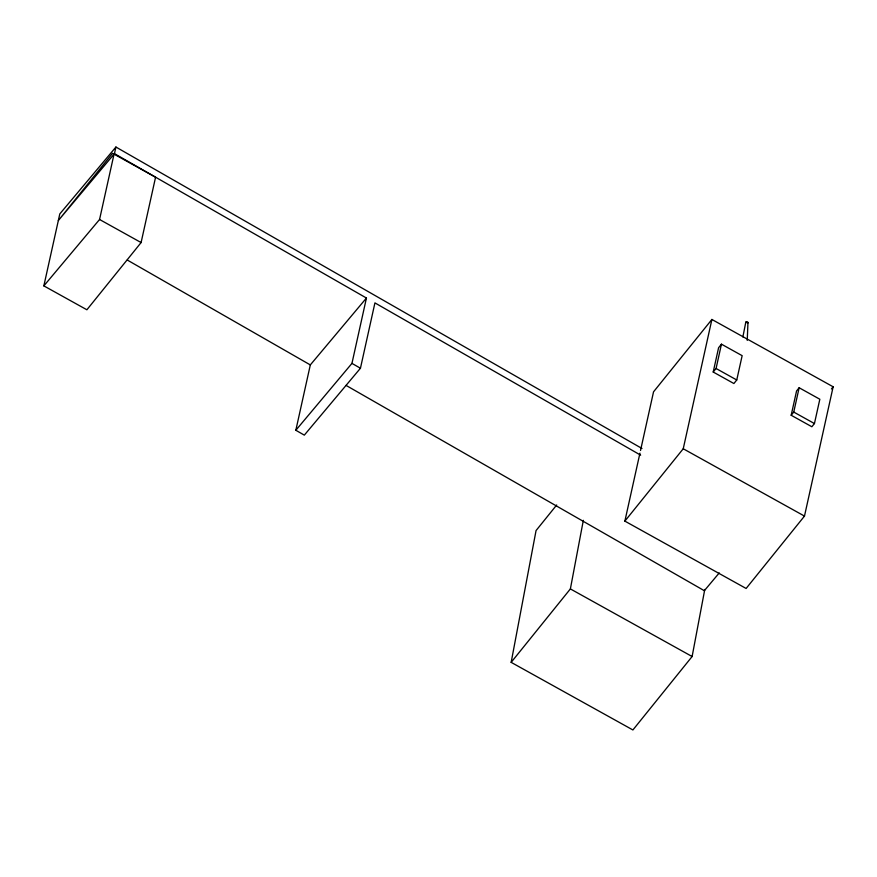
<?xml version="1.0" encoding="UTF-8"?>
<svg xmlns="http://www.w3.org/2000/svg" width="877" height="877" viewBox="0 0 877 877"><rect width="100%" height="100%" fill="white"/><g stroke="black" fill="none" stroke-linecap="round" stroke-linejoin="round"><path stroke-width="1.32" d="M747.248 340.375L747.949 322.648M704.779 589.465L692.117 656.522L632.898 729.96L511.159 662.354L536.055 530.574L556.698 504.977M511.159 662.354L570.379 588.916L583.337 520.335M742.874 336.987L745.79 322.21M115.928 147.04L114.459 153.639L58.342 220.533L112.541 153.311L155.58 177.209L141.098 242.556L86.889 309.778L43.85 285.88L59.8 213.933L115.928 147.04L641.986 448.487M43.85 285.88L99.561 219.491L114.043 154.144M640.648 455.163L374.928 302.894L360.447 368.241L304.319 435.135L295.834 430.267L310.315 364.92L366.443 298.037L114.459 153.639M295.834 430.267L351.951 363.385L366.443 298.037M640.528 450.482L653.54 391.833L711.894 319.458L833.15 386.79L804.483 516.093L746.119 588.467L624.873 521.124L639.947 453.146M624.873 521.124L683.238 448.761L711.894 319.458M713.209 372.034L718.592 347.73L721.453 344.179L742.15 355.667L736.757 379.982L733.896 383.523L713.209 372.034L716.071 368.493L721.453 344.179M791.175 415.26L796.568 390.956L799.144 387.755L819.831 399.243L814.437 423.558L811.861 426.748L791.175 415.26L793.751 412.069L799.144 387.755M831.429 388.917L833.15 386.79M719.239 572.933L704.33 590.703L346.097 385.42M716.071 368.493L736.757 379.982M793.751 412.069L814.437 423.558M683.238 448.761L804.483 516.093M99.561 219.491L141.098 242.556M570.379 588.916L692.117 656.522M351.951 363.385L360.447 368.241M127.275 260.03L310.315 364.92M745.888 322.879A1.107 0.855 12.5 0 1 746.228 321.771A1.107 0.855 12.5 0 1 747.697 322.067A1.107 0.855 12.5 0 1 747.61 323.229"/></g></svg>
